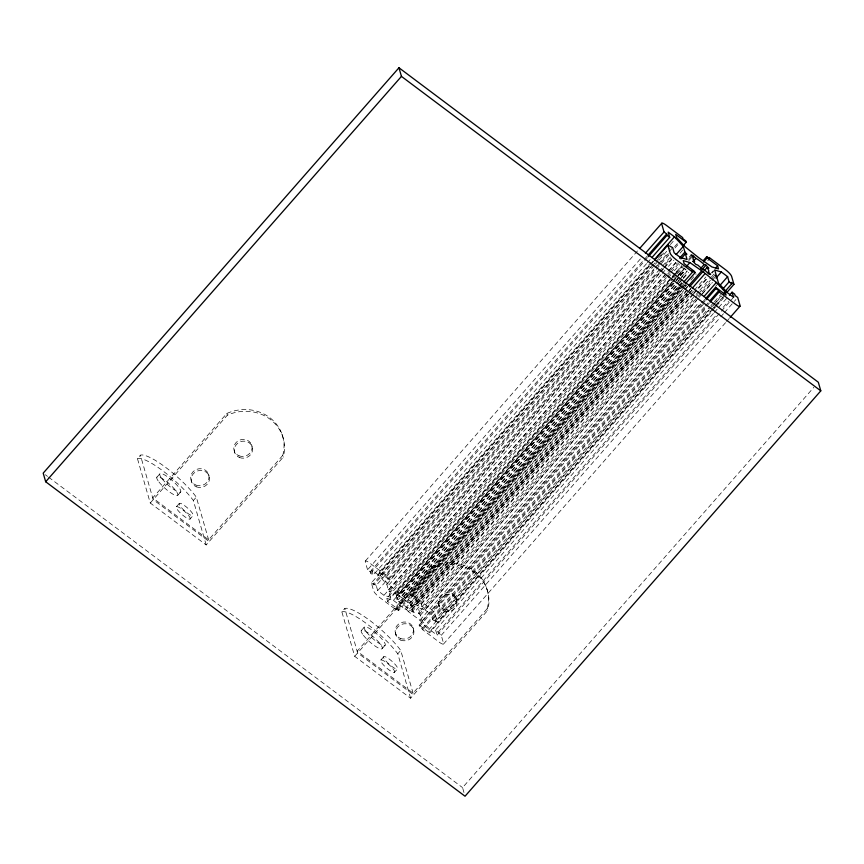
<?xml version="1.0" encoding="UTF-8"?>
<svg xmlns="http://www.w3.org/2000/svg" width="864" height="864" viewBox="0 0 864 864"><rect width="100%" height="100%" fill="white"/><g stroke="black" fill="none" stroke-linecap="round" stroke-linejoin="round"><path stroke-width="0.65" stroke-dasharray="4.32 3.24" d="M282.755 455.393L208.634 539.838L152.723 497.912L226.843 413.456A41.029 37.789 -16.1 0 1 269.622 417.539A41.029 37.789 -16.1 0 1 282.755 455.393L283.252 457.11L206.172 544.946L150.26 503.01L137.43 458.568L140.389 455.188A41.029 9.115 41.3 0 1 165.866 467.532A41.029 9.115 41.3 0 1 196.301 497.113L209.131 541.566L153.22 499.64L140.389 455.188M156.816 477.317L159.775 473.936M150.26 503.01L227.34 415.184A41.029 37.789 -16.1 0 1 270.119 419.256A41.029 37.789 -16.1 0 1 283.252 457.11M177.833 495.18L180.803 491.8M176.45 506.682L179.42 503.302M206.172 544.946L193.342 500.494L196.301 497.113M189.994 519.08A9.223 2.052 41.3 0 0 181.57 508.95A9.223 2.052 41.3 0 0 178.114 510.613A9.223 2.052 41.3 0 0 189.994 519.08L192.964 515.7A9.223 2.052 41.3 0 0 184.54 505.58A9.223 2.052 41.3 0 0 181.073 507.233A9.223 2.052 41.3 0 0 192.964 515.7M365.353 561.006L638.68 249.577M646.542 263.671L373.216 575.111L370.602 573.145L370.202 571.763L367.578 569.797L641.79 257.353M370.202 571.763L643.518 260.334M644.155 259.513L647.082 256.273M370.602 573.145L643.918 261.706M644.814 260.69L647.482 257.656M647.428 262.656L650.106 259.621M487.188 608.688L413.068 693.144L357.156 651.218L431.276 566.762A41.029 37.789 -16.1 0 1 474.055 570.834A41.029 37.789 -16.1 0 1 487.188 608.688L487.685 610.416L410.605 698.242L354.694 656.316L341.863 611.863L344.822 608.483A41.029 9.115 41.3 0 1 370.3 620.838A41.029 9.115 41.3 0 1 400.734 650.419L413.564 694.872L357.653 652.936L344.822 608.483M698.933 291.222L422.042 606.722L415.433 604.735L402.43 595.663L388.919 584.852L380.106 575.273L379.22 572.184L650.765 262.775M666.425 277.592L390.442 592.067L388.444 589.896L386.802 584.226L377.989 574.636L649.534 265.226M650.419 264.211L653.098 261.176M679.223 287.237L396.112 609.833L379.685 597.51A6.912 1.534 41.3 0 1 373.702 590.998L371.358 582.898L650.02 265.378M650.916 264.362L653.584 261.317M380.106 575.273L654.318 262.818M658.778 257.753L661.446 254.707M670.345 244.566L676.577 237.46M654.426 265.313L373.982 584.863L373.583 583.481L651.359 266.976M652.244 265.961L654.912 262.915M655.808 261.9L664.708 251.759M655.312 264.298L657.99 261.252M658.876 260.237L669.557 248.065M675.086 273.208L390.571 597.294L383.962 595.318L377.698 590.62L376.207 585.446L653.972 268.942M654.869 267.926L657.536 264.881M658.433 263.866L668.218 252.709M669.114 251.694L671.782 248.648M659.459 272.668L389.707 580.046L386.165 575.359L656.813 266.965M657.698 265.961L660.377 262.915M661.262 261.9L668.39 253.778M674.622 246.683L677.29 243.637M386.532 576.655L655.409 270.292M656.294 269.276L668.758 255.074M674.989 247.979L678.553 243.918M377.698 590.62L661.705 267.008M662.591 265.993L670.604 256.867M389.329 578.75L658.195 272.387M659.092 271.372L661.759 268.326M665.323 264.276L670.669 258.185M660.355 271.652L663.023 268.607M663.919 267.592L671.933 258.466M386.802 584.226L660.128 272.786M661.014 271.771L663.682 268.736M664.578 267.721L671.695 259.6M388.919 584.852L661.349 274.439M662.245 273.424L664.913 270.378M668.477 266.328L673.823 260.237M680.054 253.13L682.722 250.096M388.444 589.896L667.105 272.376M667.991 271.361L676.004 262.235M383.962 595.318L667.969 271.706M668.855 270.691L675.983 262.58M390.571 597.294L388.94 591.624L666.716 275.119M667.602 274.104L670.27 271.058M671.166 270.043L677.398 262.948M667.321 276.577L669.989 273.532M670.885 272.516L678.899 263.39M684.32 285.001L398.531 610.632L398.164 609.336L387.677 601.474L386.78 598.385L667.224 278.834M668.12 277.819L670.788 274.784M674.352 270.724L679.687 264.632M361.249 630.623L364.208 627.242M675.983 272.192L681.707 265.572M689.332 256.975L691.114 254.945M387.677 601.474L673.466 275.843M674.352 274.828L681.469 266.717M395.701 593.071L671.695 278.597M672.581 277.582L675.259 274.536M676.145 273.521L682.376 266.425M688.608 259.319L692.172 255.258M672.289 282.064L397.192 595.523L394.643 592.758L396.76 593.384L672.754 278.91M673.65 277.895L676.318 274.86M677.203 273.845L683.435 266.738M688.781 260.647L693.23 255.582M396.533 595.858L672.527 281.372M673.412 280.357L684.094 268.186M673.186 281.048L675.853 278.003M676.739 276.988L684.752 267.862M386.78 598.385L393.401 600.372L684.526 268.65M400.432 593.492L674.644 281.038M679.979 274.957L685.325 268.866M693.36 294.343L414.191 612.349L412.063 611.712L409.32 608.861A10.368 2.3 41.3 0 1 401.458 602.964L399.287 602.132L396.457 599.054L679.579 276.469M680.465 275.454L685.811 269.363M396.76 593.384L399.308 596.16L675.302 281.686M676.188 280.67L679.752 276.61M680.648 275.594L685.984 269.514M396.457 599.054L398.38 599.627L677.041 282.107M677.927 281.092L680.594 278.057M681.491 277.042L686.826 270.95M402.43 595.663L675.745 284.224M676.642 283.208L679.309 280.163M680.195 279.148L687.323 271.037M403.92 596.106L687.928 272.506M399.287 602.132L678.834 283.597M679.73 282.582L682.398 279.536M683.294 278.521L688.63 272.441M396.112 609.833L395.734 608.537L677.959 286.956M678.856 285.941L682.409 281.88M401.198 602.705L678.078 287.215M678.974 286.2L682.528 282.139M354.694 656.316L431.773 568.49A41.029 37.789 -16.1 0 1 474.552 572.562A41.029 37.789 -16.1 0 1 487.685 610.416M680.119 286.222L682.787 283.176M422.042 606.722L421.157 603.623L410.67 595.76L410.292 594.475L681.836 285.066M398.164 609.336L680.389 287.766M681.275 286.751L683.942 283.705M410.67 595.76L682.214 286.362M686.416 285.131L413.089 596.57L412.722 595.274L681.588 288.911M682.484 287.896L685.152 284.861M399.308 596.16L399.514 596.246A10.368 2.3 41.3 0 1 407.376 602.143L686.297 284.882M690.865 280.066L696.211 273.974M707.778 260.788L709.56 258.757M407.635 602.402L409.547 602.975L683.759 290.531M684.644 289.516L687.323 286.47M393.401 600.372L404.903 609.001L684.461 290.466M685.346 289.451L688.025 286.405M404.903 609.001L406.404 609.444L686.848 289.894M688.522 294.084L411.782 609.595A10.368 2.3 41.3 0 0 410.659 605.718L687.334 289.98M409.525 608.947L690.854 288.382M410.454 605.47L412.366 606.042L688.36 291.568M689.245 290.552L691.027 288.522M715.392 307.292L429.613 632.923L428.717 629.834L419.904 620.244L408.402 611.615L687.064 294.095M415.433 604.735L690.53 291.276M689.418 293.069L692.086 290.034M412.301 609.25L691.848 290.714M412.063 611.712L689.839 295.207M690.736 294.192L693.403 291.146M694.289 290.142L705.866 276.944M421.157 603.623L692.69 294.224M693.587 293.209L697.151 289.148M698.036 288.133L706.936 277.992M711.396 272.916L713.167 270.886M382.266 648.486L385.236 645.106M693.738 293.814L707.605 278.111M712.055 273.046L714.722 270M699.818 290.207L710.5 278.035M711.396 277.02L714.064 273.985M734.206 296.546L437.108 635.17L430.834 630.472L422.032 620.881L420.39 615.211L418.392 613.03L694.386 298.555M695.272 297.54L697.95 294.494M698.836 293.49L710.413 280.292M711.299 279.288L713.977 276.242M418.392 613.03L419.893 613.483L701.222 292.918M702.119 291.902L716.364 275.67M380.884 659.988L383.854 656.608M419.893 613.483L418.252 607.813L424.872 609.79L698.188 298.35M699.084 297.346L701.752 294.3M702.637 293.285L712.433 282.128M420.39 615.211L696.384 300.726M701.719 294.646L712.411 282.474M419.904 620.244L698.576 302.724M422.032 620.881L702.475 301.331M715.824 286.114L718.492 283.068M713.383 313.492L435.607 629.996L441.256 635.31L443.588 643.41A6.912 1.534 41.3 0 1 439.096 642.06L422.669 629.748L419.126 625.061L701.352 303.48M702.238 302.465L704.916 299.43M419.504 626.357L701.719 304.776M702.616 303.761L705.283 300.715M708.566 310.187L435.251 621.626L432.626 619.661L431.136 614.488L704.452 303.048M410.605 698.242L397.775 653.8L400.734 650.419M422.291 628.452L704.516 306.871M705.413 305.856L708.08 302.81M422.669 629.748L705.78 307.152M706.676 306.137L709.344 303.091M432.626 619.661L705.953 308.221M435.251 621.626L434.851 620.244L709.949 306.785M710.845 305.77L713.513 302.724M714.398 301.709L720.641 294.613M709.463 309.172L713.016 305.122M713.912 304.106L721.03 295.985M428.717 629.834L709.16 310.284M712.724 306.223L715.392 303.188M716.288 302.173L721.624 296.082M434.851 620.244L437.465 622.21L710.791 310.781M711.688 309.766L714.355 306.72M715.241 305.705L723.254 296.568M430.834 630.472L713.059 308.891M713.956 307.876L716.623 304.83M717.509 303.815L723.751 296.719M394.427 672.386A9.223 2.052 41.3 0 0 386.003 662.256A9.223 2.052 41.3 0 0 382.547 663.919A9.223 2.052 41.3 0 0 394.427 672.386L397.397 669.006A9.223 2.052 41.3 0 0 388.973 658.876A9.223 2.052 41.3 0 0 385.506 660.539A9.223 2.052 41.3 0 0 397.397 669.006M716.288 306.277L723.406 298.156M714.28 312.476L717.833 308.416M718.729 307.4L728.514 296.244M438.232 631.962L717.79 313.427M723.125 307.346L728.471 301.255M441.256 635.31L719.917 317.79M720.803 316.775L723.47 313.729M724.367 312.714L735.944 299.527M443.47 644.101L725.695 322.52M726.592 321.505L729.259 318.46M463.968 792.536L462.553 787.612L813.866 387.31M397.192 595.523L397.04 595.512A10.368 2.3 41.3 0 0 398.164 599.389L398.38 599.627M388.94 591.624L390.442 592.067M386.165 575.359L369.738 563.047A6.912 1.534 41.3 0 0 365.245 561.697L367.578 569.797M412.722 595.274L429.149 607.597A6.912 1.534 41.3 0 1 435.132 614.11L437.465 622.21M410.292 594.475L413.089 596.57M379.22 572.184L389.707 580.046M377.989 574.636L371.725 569.938L373.216 575.111M424.872 609.79L431.136 614.488M373.583 583.481L376.207 585.446M371.358 582.898L373.982 584.863M419.126 625.061L429.613 632.923M395.734 608.537L398.531 610.632M45.36 474.757L47.509 476.377M48.589 477.187L462.553 787.612M409.547 602.975L412.366 606.042M411.642 609.574L414.191 612.349M406.404 609.444L408.402 611.615M486.529 587.768L487.026 589.496M455.998 598.007L456.494 599.735M431.276 566.762L431.773 568.49M438.739 604.465L439.236 606.193M435.607 629.996L437.108 635.17M412.906 627.307L413.402 629.035M395.647 633.766L396.144 635.494M282.096 434.462L282.593 436.19M251.564 444.701L252.072 446.429M226.843 413.456L227.34 415.184M234.306 451.17L234.803 452.887M208.472 474.001L208.969 475.729M191.214 480.46L191.711 482.188M137.43 458.568A41.029 9.115 41.3 0 1 162.896 470.912A41.029 9.115 41.3 0 1 193.342 500.494M341.863 611.863A41.029 9.115 41.3 0 1 367.33 624.218A41.029 9.115 41.3 0 1 397.775 653.8M161.957 478.645A13.824 3.067 41.3 0 0 180.112 492.264A13.824 3.067 41.3 0 0 168.793 477.706A13.824 3.067 41.3 0 0 161.957 478.645M158.987 482.026A13.824 3.067 41.3 0 0 177.152 495.644A13.824 3.067 41.3 0 0 165.834 481.075A13.824 3.067 41.3 0 0 158.987 482.026M239.026 455.814A9.223 8.489 -16.1 0 0 252.072 446.861A9.223 8.489 -16.1 0 0 237.719 441.126A9.223 8.489 -16.1 0 0 239.026 455.814M239.522 457.542A9.223 8.489 -16.1 0 0 252.569 448.589A9.223 8.489 -16.1 0 0 238.226 442.854A9.223 8.489 -16.1 0 0 239.522 457.542M195.923 485.114A9.223 8.489 -16.1 0 0 208.98 476.161A9.223 8.489 -16.1 0 0 194.627 470.426A9.223 8.489 -16.1 0 0 195.923 485.114M196.42 486.842A9.223 8.489 -16.1 0 0 209.477 477.889A9.223 8.489 -16.1 0 0 195.124 472.144A9.223 8.489 -16.1 0 0 196.42 486.842M366.39 631.951A13.824 3.067 41.3 0 0 384.545 645.57A13.824 3.067 41.3 0 0 373.226 631.001A13.824 3.067 41.3 0 0 366.39 631.951M363.42 635.332A13.824 3.067 41.3 0 0 381.586 648.95A13.824 3.067 41.3 0 0 370.267 634.381A13.824 3.067 41.3 0 0 363.42 635.332M443.459 609.12A9.223 8.489 -16.1 0 0 456.505 600.167A9.223 8.489 -16.1 0 0 442.152 594.432A9.223 8.489 -16.1 0 0 443.459 609.12M443.956 610.848A9.223 8.489 -16.1 0 0 457.002 601.895A9.223 8.489 -16.1 0 0 442.649 596.149A9.223 8.489 -16.1 0 0 443.956 610.848M400.356 638.42A9.223 8.489 -16.1 0 0 413.413 629.467A9.223 8.489 -16.1 0 0 399.06 623.722A9.223 8.489 -16.1 0 0 400.356 638.42M400.853 640.138A9.223 8.489 -16.1 0 0 413.91 631.184A9.223 8.489 -16.1 0 0 399.557 625.45A9.223 8.489 -16.1 0 0 400.853 640.138"/><path stroke-width="1.3" d="M398.963 67.77L43.2 473.148L45.684 481.756L465.037 796.23L820.8 390.852L818.316 382.244L398.963 67.77L401.447 76.388L820.8 390.852M45.684 481.756L401.447 76.388M639.565 248.562L661.824 223.204M645.354 253.292L664.049 231.984L661.705 223.884A6.912 1.534 41.3 0 1 666.209 225.234L682.636 237.546L683.003 238.842L685.8 240.937L686.167 242.233L682.614 246.294M647.978 255.258L666.673 233.95L664.049 231.984M648.367 256.64L667.062 235.332L666.673 233.95M651.877 257.591L669.686 237.298L668.196 232.124L674.46 236.822L683.273 246.413L684.914 252.094L686.902 254.264L685.411 253.811L680.951 258.887M654.88 259.146L674.46 236.822M654.469 260.302L667.829 245.084L672.678 247.633L674.168 252.806L680.432 257.504L687.042 259.492L685.411 253.811M676.145 254.534L683.273 246.413M679.568 258.174L684.914 252.094M686.308 266.62L689.872 262.559L702.875 271.642L716.375 282.442L725.188 292.021L726.084 295.11L715.597 287.258L705.802 298.415M693.112 261.392L695.984 258.433A10.368 2.3 41.3 0 1 703.847 264.33L706.018 265.162L708.836 268.24L706.925 267.667L704.257 270.713M683.672 282.161L692.582 272.02L692.204 270.724L695.002 272.819L685.206 283.986M703.21 260.723L706.763 256.662L709.56 258.757L709.193 257.472L725.609 269.784A6.912 1.534 41.3 0 1 731.603 276.296L733.936 284.396L726.818 292.518M703.577 262.019L707.141 257.958L706.763 256.662M700.542 268.65L704.106 264.589M701.557 270.238L706.018 265.162M688.91 285.39L701.374 271.188M689.515 286.848L702.875 271.642M692.41 288.014L704.873 273.812M715.846 267.851L717.628 265.82L707.141 257.958M715.997 278.068L721.343 271.976L727.607 276.674L729.097 281.848L731.722 283.813L725.49 290.92M703.912 296.644L716.375 282.442M706.18 299.7L715.964 288.544L715.597 287.258M719.593 285.811L727.607 276.674M709.862 300.791L718.762 290.639L715.964 288.544M710.24 302.076L719.14 291.935L718.762 290.639M722.866 288.954L729.097 281.848M723.406 294.052L725.188 292.021M729.41 295.229L732.078 292.183L734.702 294.149L735.102 295.531L737.716 297.497L740.059 305.597A6.912 1.534 41.3 0 1 735.566 304.247L719.14 291.935M730.156 317.444L739.94 306.288M689.872 262.559L683.251 260.582L684.148 263.671L694.624 271.534L695.002 272.819M721.343 271.976L714.722 270L716.364 275.67L714.863 275.227L716.861 277.398L718.492 283.068L727.304 292.658L733.568 297.356L732.078 292.183M686.167 242.233L675.691 234.371L676.577 237.46L685.39 247.05L698.89 257.85L711.904 266.933L718.513 268.909L717.628 265.82M733.936 284.396L731.322 282.431L731.722 283.813M667.062 235.332L669.686 237.298M692.582 272.02L676.156 259.697A6.912 1.534 41.3 0 1 670.162 253.184L667.829 245.084M695.779 258.347L693.23 255.582L691.114 254.945L693.511 257.699A10.368 2.3 41.3 0 0 694.634 261.576L692.928 261.252L695.758 264.319L697.918 265.151A10.368 2.3 41.3 0 0 705.78 271.048L708.534 273.91L710.651 274.536L708.253 271.793A10.368 2.3 41.3 0 0 707.13 267.916L706.925 267.667"/></g></svg>
